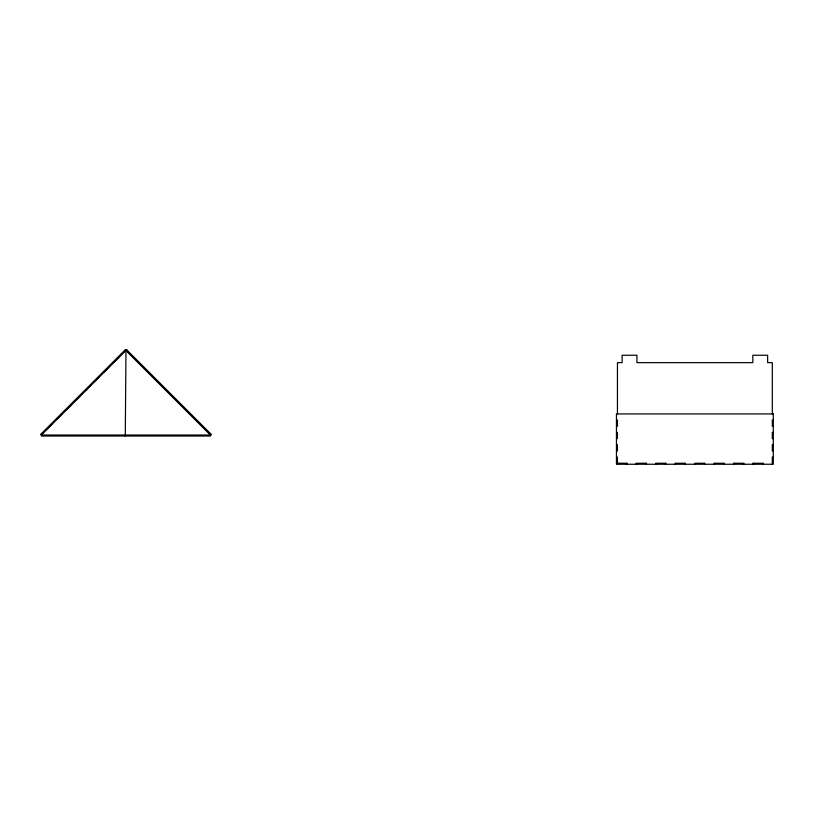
<?xml version="1.0" encoding="UTF-8"?>
<svg xmlns="http://www.w3.org/2000/svg" width="814" height="814" viewBox="0 0 814 814"><rect width="100%" height="100%" fill="white"/><g stroke="black" fill="none" stroke-linecap="round" stroke-linejoin="round"><path stroke-width="1.22" d="M125.285 436.019L125.977 349.755L123.311 352.431M125.285 349.755L40.7 434.34L41.402 435.042L210.561 435.042L211.264 434.34L126.679 349.755L125.285 349.755L210.561 435.042M43.183 432.56L41.402 434.34L41.402 436.019L210.561 436.019L210.561 434.34L125.977 349.755M46.744 428.998L52.086 423.656M56.532 419.2L61.874 413.858M66.331 409.411L71.673 404.07M75.234 400.508L80.576 395.166M85.022 390.71L90.364 385.368M94.821 380.921L99.267 376.465M103.724 372.018L109.066 366.676M113.512 362.22L118.854 356.878M41.402 435.042L126.679 349.755M616.463 420.105L617.45 420.105L617.45 426.271L616.463 426.271M773.3 420.105L772.313 420.105L772.313 426.271L773.3 426.271M616.463 432.427L617.45 432.427L617.45 438.593L616.463 438.593M773.3 432.427L772.313 432.427L772.313 438.593L773.3 438.593M616.463 444.759L617.45 444.759L617.45 450.925L616.463 450.925M773.3 444.759L772.313 444.759L772.313 450.925L773.3 450.925M616.463 457.092L617.45 457.092L617.45 464.245M773.3 457.092L772.313 457.092L772.313 464.245M617.45 463.258L627.126 463.258L627.126 464.245M685.205 463.258L675.528 463.258L675.528 464.245M704.558 463.258L694.881 463.258L694.881 464.245M772.313 413.939L772.313 362.647L767.633 362.647L767.633 355.25L752.828 355.25L752.828 362.647L636.935 362.647L636.935 355.25L622.14 355.25L622.14 362.647L617.45 362.647L617.45 413.939M763.501 463.258L763.501 464.245M762.637 464.245L762.637 463.258L752.96 463.258L752.96 464.245M753.693 463.258L753.693 464.245M743.894 463.258L743.894 464.245M743.274 464.245L743.274 463.258L733.597 463.258L733.597 464.245M734.096 463.258L734.096 464.245M724.287 463.258L724.287 464.245M723.921 464.245L723.921 463.258L714.244 463.258L714.244 464.245M714.489 463.258L714.489 464.245M704.68 463.258L704.558 464.245M685.083 463.258L685.205 464.245M675.274 463.258L675.274 464.245M665.842 464.245L665.842 463.258L656.165 463.258L656.165 464.245M665.476 463.258L665.476 464.245M655.677 463.258L655.677 464.245M646.489 464.245L646.489 463.258L636.813 463.258L636.813 464.245M645.868 463.258L645.868 464.245M636.07 463.258L636.07 464.245M626.271 463.258L626.271 464.245M773.3 413.939L616.463 413.939L616.463 464.245L773.3 464.245L773.3 413.939"/></g></svg>
